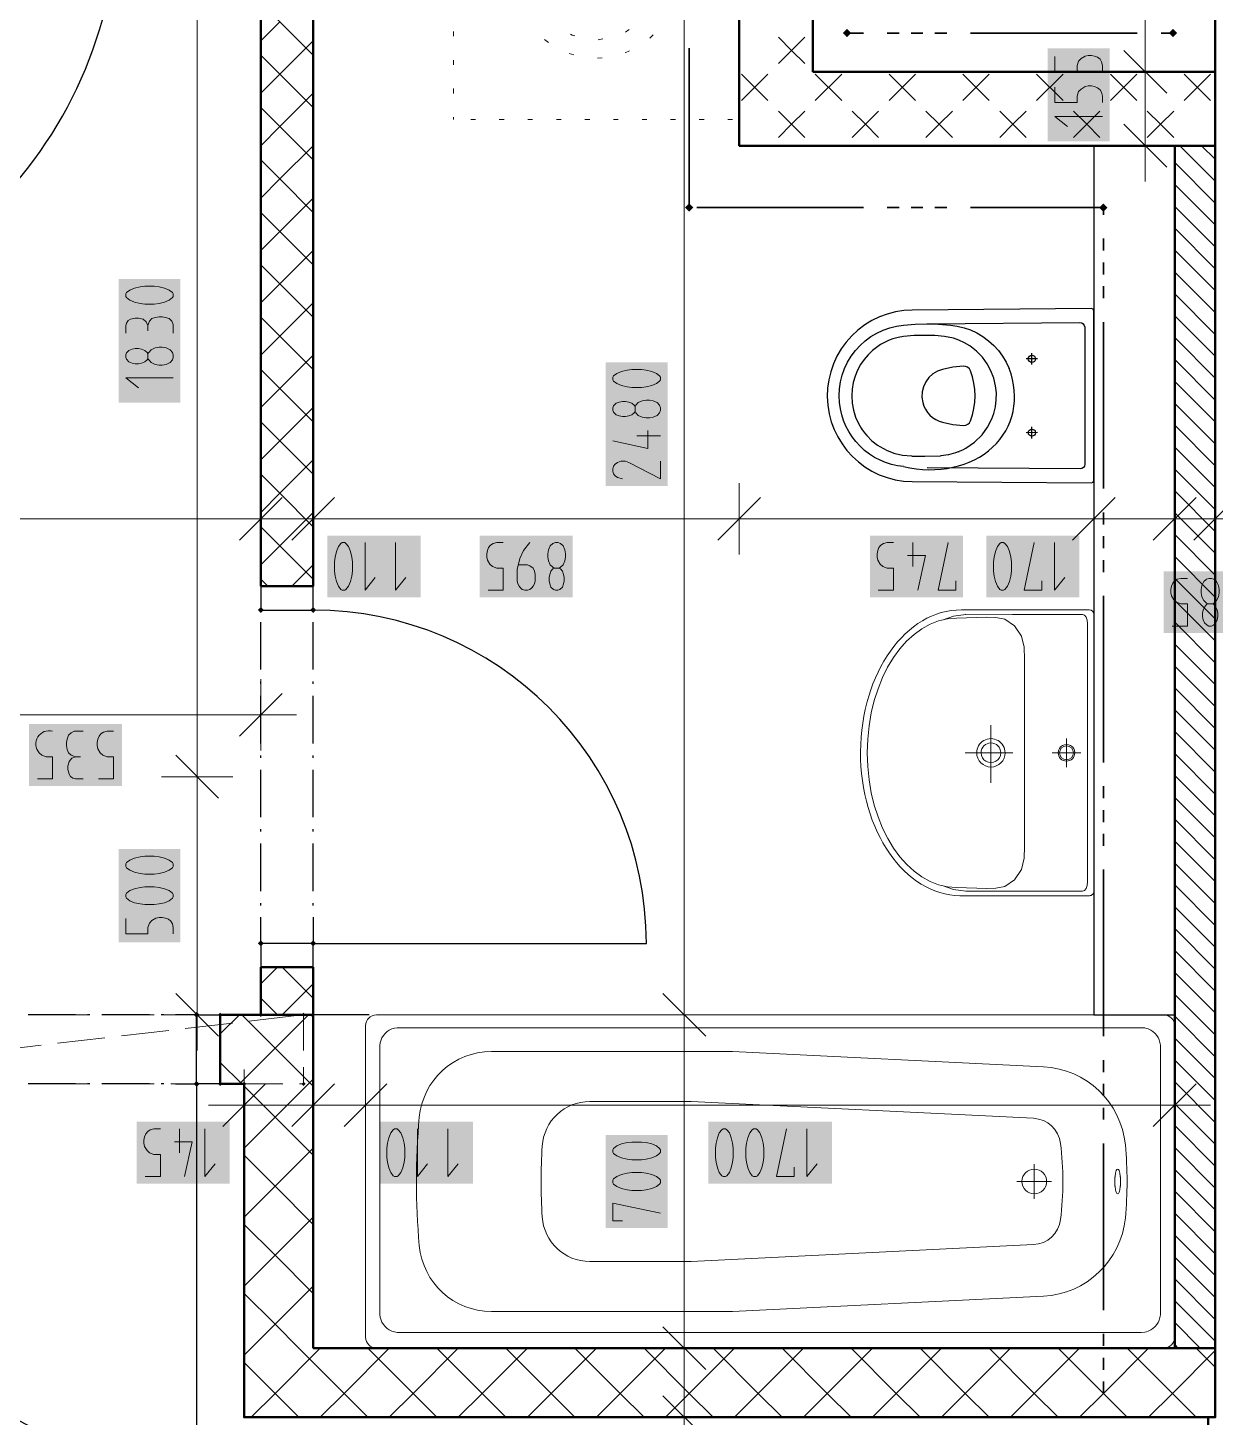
# Model space of a CAD drawing. Header units: millimetres. Extents: x 0 to 594, y 0 to 420.
# Drawn here: x 431.48 to 457.05, y 189.94 to 219.84 of the extents above; entities that cross this region are included whole.
import ezdxf

# ---------------------------------------------------------------- set-up
doc = ezdxf.new("R2010")
doc.units = ezdxf.units.MM
doc.header["$LTSCALE"] = 8
for name, color, linetype in [('PDF_Dvere', 7, 'Continuous'), ('PDF_Instalacni prizdivka do 1m', 7, 'Continuous'), ('PDF_Koty delkove', 7, 'Continuous'), ('PDF_Pozarni useky', 7, 'Continuous'), ('PDF_Preklady', 7, 'Continuous'), ('PDF_Pricky CP', 7, 'Continuous'), ('PDF_Pricky sadrokarton', 7, 'Continuous'), ('PDF_Pricky zdene', 7, 'Continuous'), ('PDF_Sanita', 7, 'Continuous'), ('PDF_Steny akusticke', 7, 'Continuous')]:
    doc.layers.add(name, color=color, linetype=linetype)

msp = doc.modelspace()

# ---------------------------------------------------------------- linework, layer by layer
at = {"layer": 'PDF_Dvere', "lineweight": 25}
for points in [[(424.571, 222.482), (424.2, 222.482), (424.2, 213.257, 0.414214), (433.425, 222.482), (433.078, 222.482)], [(437.628, 200.699), (437.628, 200.138), (444.803, 200.138, 0.414213), (437.628, 207.312), (437.628, 207.31)], [(434.666, 197.114), (435.117, 197.114), (435.117, 188.914, -0.414213), (426.917, 197.114), (427.748, 197.114)]]:
    msp.add_lwpolyline(points, format="xyb", dxfattribs=at)
for points in [[(436.5, 207.825), (436.5, 207.312), (437.628, 207.312), (437.628, 207.825)], [(436.5, 200.138), (436.5, 199.625), (437.628, 199.625), (437.628, 200.138)], [(435.117, 198.6), (435.629, 198.6), (435.629, 197.114), (435.117, 197.114)]]:
    msp.add_lwpolyline(points, close=True, dxfattribs=at)
for points in [[(436.5, 207.31), (436.5, 207.312)], [(436.5, 206.029), (436.5, 207.054)], [(437.628, 206.029), (437.628, 207.054)], [(436.5, 205.721), (436.5, 205.773)], [(437.628, 205.721), (437.628, 205.773)], [(436.5, 204.44), (436.5, 205.465)], [(437.628, 204.44), (437.628, 205.465)], [(436.5, 204.133), (436.5, 204.184)], [(437.628, 204.133), (437.628, 204.184)], [(436.5, 202.851), (436.5, 203.876)], [(437.628, 202.851), (437.628, 203.876)], [(436.5, 202.544), (436.5, 202.595)], [(437.628, 202.544), (437.628, 202.595)], [(436.5, 201.263), (436.5, 202.288)], [(437.628, 201.263), (437.628, 202.288)], [(436.5, 200.955), (436.5, 201.006)], [(437.628, 200.955), (437.628, 201.006)], [(436.5, 200.138), (436.5, 200.699)], [(432.514, 198.6), (431.489, 198.6)], [(432.821, 198.6), (432.77, 198.6)], [(434.103, 198.6), (433.078, 198.6)], [(434.41, 198.6), (434.359, 198.6)], [(435.117, 198.6), (434.666, 198.6)], [(432.514, 197.114), (431.489, 197.114)], [(432.821, 197.114), (432.77, 197.114)], [(434.103, 197.114), (433.078, 197.114)], [(434.41, 197.114), (434.359, 197.114)]]:
    msp.add_lwpolyline(points, dxfattribs=at)
at = {"layer": 'PDF_Dvere', "lineweight": 25, "transparency": 33554559}
for points in [[(436.5, 207.248), (436.436, 207.312), (436.564, 207.312), (436.5, 207.377)], [(437.628, 207.248), (437.564, 207.312), (437.692, 207.312), (437.628, 207.377)], [(436.5, 200.073), (436.436, 200.138), (436.564, 200.138), (436.5, 200.202)], [(437.628, 200.073), (437.564, 200.138), (437.692, 200.138), (437.628, 200.202)], [(435.181, 198.6), (435.117, 198.536), (435.117, 198.664), (435.053, 198.6)], [(435.181, 197.114), (435.117, 197.05), (435.117, 197.178), (435.053, 197.114)]]:
    msp.add_solid(points, dxfattribs=at)
at = {"layer": 'PDF_Instalacni prizdivka do 1m', "lineweight": 25}
msp.add_lwpolyline([(456.179, 198.6), (456.179, 217.306), (454.437, 217.306), (454.437, 198.6)], close=True, dxfattribs=at)
msp.add_lwpolyline([(438.837, 198.6), (437.628, 198.6)], dxfattribs=at)
at = {"layer": 'PDF_Koty delkove', "lineweight": 18}
for points in [[(445.619, 141.969), (445.619, 189.939), (445.619, 191.425), (445.619, 198.6), (445.619, 224.02), (445.619, 225.557), (445.619, 228.325)], [(455.544, 218.895), (455.544, 225.711)], [(435.13, 198.6), (435.13, 203.725), (435.13, 222.482)], [(453.599, 219.223), (453.599, 218.894), (454.077, 218.894), (454.077, 219.031), (454.111, 219.127), (454.163, 219.182), (454.248, 219.236), (454.315, 219.25), (454.384, 219.25), (454.453, 219.236), (454.52, 219.209), (454.572, 219.168), (454.606, 219.113), (454.624, 219.031), (454.624, 218.894)], [(456.006, 218.434), (455.083, 219.356)], [(456.313, 218.895), (455.544, 218.895), (454.776, 218.895)], [(455.544, 217.306), (455.544, 218.895)], [(453.599, 218.566), (453.599, 218.237), (454.077, 218.237), (454.077, 218.374), (454.111, 218.47), (454.163, 218.525), (454.248, 218.579), (454.315, 218.593), (454.384, 218.593), (454.453, 218.579), (454.52, 218.552), (454.572, 218.511), (454.606, 218.456), (454.624, 218.374), (454.624, 218.237)], [(454.624, 217.936), (453.599, 217.936), (453.872, 217.717)], [(456.006, 216.845), (455.083, 217.767)], [(456.313, 217.306), (455.544, 217.306), (454.776, 217.306)], [(455.544, 217.306), (455.544, 216.537)], [(434.206, 214.281), (434.001, 214.281), (433.9, 214.267), (433.78, 214.24), (433.678, 214.199), (433.609, 214.145), (433.592, 214.117), (433.592, 214.063), (433.609, 214.035), (433.678, 213.981), (433.78, 213.939), (433.9, 213.912), (434.001, 213.898), (434.206, 213.898), (434.309, 213.912), (434.429, 213.939), (434.531, 213.981)], [(434.531, 213.981), (434.6, 214.035), (434.617, 214.063), (434.617, 214.117), (434.6, 214.145), (434.531, 214.199), (434.429, 214.24), (434.309, 214.267), (434.206, 214.281)], [(433.592, 213.268), (433.592, 213.433), (433.609, 213.488), (433.644, 213.542), (433.695, 213.57), (433.796, 213.597), (433.865, 213.597), (433.968, 213.57), (434.036, 213.515), (434.07, 213.433), (434.07, 213.324)], [(434.617, 213.268), (434.617, 213.46), (434.583, 213.528), (434.531, 213.583), (434.446, 213.61), (434.378, 213.624), (434.309, 213.624), (434.224, 213.61), (434.156, 213.583), (434.105, 213.528), (434.07, 213.433)], [(434.07, 212.721), (434.053, 212.694), (434.001, 212.653), (433.934, 212.625), (433.865, 212.611), (433.796, 212.611), (433.729, 212.625), (433.66, 212.653), (433.609, 212.708), (433.592, 212.749), (433.592, 212.803), (433.609, 212.844), (433.66, 212.899), (433.729, 212.926), (433.796, 212.94), (433.865, 212.94), (433.934, 212.926), (434.001, 212.899), (434.053, 212.858), (434.07, 212.831)], [(444.696, 212.488), (444.491, 212.488), (444.389, 212.474), (444.269, 212.446), (444.167, 212.405), (444.098, 212.351), (444.082, 212.323), (444.082, 212.269), (444.098, 212.241), (444.167, 212.187), (444.269, 212.146), (444.389, 212.118), (444.491, 212.104), (444.696, 212.104), (444.798, 212.118)], [(444.798, 212.118), (444.918, 212.146), (445.021, 212.187), (445.089, 212.241), (445.107, 212.269), (445.107, 212.323), (445.089, 212.351), (445.021, 212.405), (444.918, 212.446), (444.798, 212.474), (444.696, 212.488)], [(434.617, 212.31), (433.592, 212.31), (433.865, 212.092)], [(444.56, 211.584), (444.542, 211.557), (444.491, 211.516), (444.423, 211.489), (444.355, 211.475), (444.286, 211.475), (444.218, 211.489), (444.15, 211.516), (444.098, 211.571), (444.082, 211.612), (444.082, 211.666), (444.098, 211.707), (444.15, 211.762), (444.218, 211.789), (444.286, 211.803), (444.355, 211.803), (444.423, 211.789), (444.491, 211.762), (444.542, 211.721), (444.56, 211.694)], [(444.628, 211.776), (444.577, 211.721), (444.56, 211.694), (444.56, 211.584), (444.577, 211.557), (444.628, 211.502), (444.713, 211.461), (444.798, 211.447), (444.867, 211.447), (444.952, 211.461), (445.038, 211.502), (445.089, 211.557), (445.107, 211.612), (445.107, 211.666), (445.089, 211.721), (445.038, 211.776), (444.952, 211.817), (444.867, 211.83)], [(444.867, 211.83), (444.798, 211.83), (444.713, 211.817), (444.628, 211.776)], [(444.833, 211.173), (444.833, 210.79), (444.082, 210.955)], [(445.107, 211.064), (444.594, 211.064)], [(445.107, 210.516), (445.107, 210.133), (444.423, 210.489), (444.355, 210.516), (444.252, 210.516), (444.184, 210.489), (444.133, 210.448), (444.098, 210.407), (444.082, 210.352), (444.082, 210.298), (444.098, 210.243), (444.133, 210.202), (444.184, 210.161), (444.286, 210.133)], [(436.5, 210.043), (436.5, 209.274), (436.5, 208.505)], [(437.628, 210.043), (437.628, 209.274), (437.628, 208.505)], [(446.801, 210.043), (446.801, 209.274), (446.801, 208.505)], [(454.437, 210.043), (454.437, 209.274), (454.437, 208.505)], [(456.179, 210.043), (456.179, 209.274), (456.179, 208.505)], [(436.962, 209.735), (436.039, 208.813)], [(438.089, 209.735), (437.167, 208.813)], [(447.263, 209.735), (446.34, 208.813)], [(454.898, 209.735), (453.976, 208.813)], [(456.641, 209.735), (455.718, 208.813)], [(457.513, 209.735), (456.59, 208.813)], [(414.361, 209.274), (416.513, 209.274), (436.5, 209.274), (437.628, 209.274), (446.801, 209.274), (454.437, 209.274), (456.179, 209.274), (457.051, 209.274), (459.511, 209.274), (460.383, 209.274), (462.125, 209.274), (478.935, 209.274), (481.087, 209.274), (493.387, 209.274), (496.155, 209.274), (515.066, 209.274), (516.193, 209.274), (522.307, 209.274), (528.074, 209.274), (544.227, 209.274), (545.764, 209.274), (549.377, 209.274), (549.557, 209.274), (550.326, 209.274)], [(438.089, 208.351), (438.089, 208.146), (438.103, 208.044), (438.13, 207.924), (438.171, 207.822), (438.225, 207.753), (438.253, 207.737), (438.307, 207.737), (438.335, 207.753), (438.389, 207.822), (438.43, 207.924), (438.458, 208.044), (438.472, 208.146), (438.472, 208.351), (438.458, 208.453), (438.43, 208.573), (438.389, 208.676), (438.335, 208.744), (438.307, 208.762), (438.253, 208.762), (438.225, 208.744)], [(438.225, 208.744), (438.171, 208.676), (438.13, 208.573), (438.103, 208.453), (438.089, 208.351)], [(438.746, 208.762), (438.746, 207.737), (438.964, 208.009)], [(439.403, 208.762), (439.403, 207.737), (439.621, 208.009)], [(441.393, 207.737), (441.721, 207.737), (441.721, 208.214), (441.584, 208.214), (441.489, 208.249), (441.434, 208.3), (441.38, 208.386), (441.366, 208.453), (441.366, 208.522), (441.38, 208.591), (441.407, 208.658), (441.448, 208.709), (441.502, 208.744), (441.584, 208.762), (441.721, 208.762)], [(442.296, 208.762), (442.159, 208.591), (442.077, 208.419), (442.023, 208.181), (442.023, 207.941), (442.037, 207.873), (442.064, 207.822), (442.091, 207.788), (442.132, 207.753), (442.187, 207.737)], [(449.797, 207.737), (450.126, 207.737), (450.126, 208.214), (449.989, 208.214), (449.893, 208.249), (449.838, 208.3), (449.784, 208.386), (449.77, 208.453), (449.77, 208.522), (449.784, 208.591), (449.811, 208.658), (449.852, 208.709), (449.907, 208.744)], [(449.907, 208.744), (449.989, 208.762), (450.126, 208.762)], [(450.537, 208.762), (450.537, 208.249)], [(451.468, 207.941), (451.468, 207.737), (451.084, 207.737), (451.303, 208.762)], [(453.319, 207.941), (453.319, 207.737), (452.935, 207.737), (453.154, 208.762)], [(453.592, 208.762), (453.592, 207.737), (453.811, 208.009)], [(450.427, 208.488), (450.811, 208.488), (450.646, 207.737)], [(442.187, 207.737), (442.241, 207.737), (442.296, 207.753), (442.337, 207.788), (442.364, 207.822), (442.392, 207.873), (442.406, 207.941), (442.406, 208.078), (442.392, 208.146), (442.364, 208.214), (442.296, 208.266), (442.241, 208.283), (442.05, 208.283)], [(442.926, 208.214), (442.953, 208.197), (442.994, 208.146), (443.021, 208.078), (443.035, 208.009), (443.035, 207.941), (443.021, 207.873), (442.994, 207.804), (442.939, 207.753), (442.898, 207.737), (442.844, 207.737), (442.803, 207.753), (442.748, 207.804), (442.721, 207.873), (442.707, 207.941), (442.707, 208.009), (442.721, 208.078), (442.748, 208.146), (442.789, 208.197), (442.816, 208.214)], [(456.122, 206.968), (456.451, 206.968), (456.451, 207.446), (456.313, 207.446), (456.218, 207.48), (456.163, 207.532), (456.109, 207.617), (456.095, 207.684), (456.095, 207.753), (456.109, 207.822), (456.136, 207.889), (456.177, 207.941)], [(456.177, 207.941), (456.231, 207.976), (456.313, 207.993), (456.451, 207.993)], [(456.998, 207.446), (457.025, 207.428), (457.067, 207.377), (457.094, 207.309), (457.108, 207.241), (457.108, 207.172), (457.094, 207.104), (457.067, 207.036), (457.012, 206.984), (456.97, 206.968), (456.916, 206.968), (456.875, 206.984), (456.82, 207.036), (456.793, 207.104), (456.779, 207.172), (456.779, 207.241), (456.793, 207.309), (456.82, 207.377), (456.861, 207.428), (456.888, 207.446)], [(436.5, 205.825), (436.5, 205.056), (436.5, 204.287)], [(436.962, 205.517), (436.039, 204.595)], [(416.513, 205.056), (431.017, 205.056), (433.108, 205.056), (436.5, 205.056), (437.269, 205.056)], [(432.675, 204.703), (432.484, 204.703), (432.416, 204.668), (432.361, 204.617), (432.334, 204.532), (432.32, 204.463), (432.32, 204.394), (432.334, 204.309), (432.361, 204.241), (432.416, 204.19), (432.511, 204.155)], [(433.004, 203.678), (433.332, 203.678), (433.332, 204.155), (433.195, 204.155), (433.1, 204.19), (433.045, 204.241), (432.991, 204.327), (432.977, 204.394), (432.977, 204.463), (432.991, 204.532), (433.018, 204.599), (433.059, 204.65), (433.113, 204.685), (433.195, 204.703), (433.332, 204.703)], [(432.675, 203.678), (432.511, 203.678), (432.456, 203.694), (432.402, 203.729), (432.374, 203.78), (432.347, 203.882), (432.347, 203.95), (432.374, 204.053), (432.429, 204.122), (432.511, 204.155), (432.62, 204.155)], [(435.591, 203.264), (434.669, 204.186)], [(435.899, 203.725), (435.13, 203.725), (434.361, 203.725)], [(434.001, 202.011), (433.9, 201.998), (433.78, 201.97), (433.678, 201.929), (433.609, 201.875), (433.592, 201.847), (433.592, 201.793), (433.609, 201.765), (433.678, 201.711), (433.78, 201.67), (433.9, 201.642), (434.001, 201.628), (434.206, 201.628), (434.309, 201.642), (434.429, 201.67), (434.531, 201.711), (434.6, 201.765), (434.617, 201.793), (434.617, 201.847), (434.6, 201.875), (434.531, 201.929), (434.429, 201.97), (434.309, 201.998), (434.206, 202.011)], [(434.206, 202.011), (434.001, 202.011)], [(433.592, 200.67), (433.592, 200.342), (434.07, 200.342), (434.07, 200.479), (434.105, 200.574), (434.156, 200.629), (434.241, 200.683), (434.309, 200.697), (434.378, 200.697), (434.446, 200.683), (434.514, 200.656), (434.565, 200.615), (434.6, 200.561), (434.617, 200.479), (434.617, 200.342)], [(435.591, 198.139), (434.669, 199.061)], [(446.081, 198.139), (445.158, 199.061)], [(435.899, 198.6), (435.13, 198.6), (434.361, 198.6)], [(435.13, 198.6), (435.13, 197.831)], [(446.388, 198.6), (445.619, 198.6), (444.851, 198.6)], [(436.142, 197.424), (436.142, 196.656), (436.142, 195.887)], [(437.628, 197.424), (437.628, 196.656), (437.628, 195.887)], [(438.755, 197.424), (438.755, 196.656), (438.755, 195.887)], [(456.179, 197.424), (456.179, 196.656), (456.179, 195.887)], [(436.603, 197.117), (435.68, 196.194)], [(438.089, 197.117), (437.167, 196.194)], [(439.216, 197.117), (438.293, 196.194)], [(456.641, 197.117), (455.718, 196.194)], [(436.142, 196.656), (435.373, 196.656)], [(456.179, 196.656), (448.005, 196.656), (438.755, 196.656), (437.628, 196.656), (436.142, 196.656)], [(456.179, 196.656), (456.948, 196.656)], [(434.01, 195.118), (434.338, 195.118), (434.338, 195.596), (434.201, 195.596), (434.106, 195.631), (434.051, 195.682), (433.997, 195.767), (433.983, 195.835), (433.983, 195.903), (433.997, 195.972), (434.024, 196.04), (434.065, 196.091), (434.119, 196.126), (434.201, 196.143), (434.338, 196.143)], [(434.749, 196.143), (434.749, 195.631)], [(435.297, 196.143), (435.297, 195.118), (435.515, 195.391)], [(439.873, 196.143), (439.873, 195.118), (440.091, 195.391)], [(440.53, 196.143), (440.53, 195.118), (440.748, 195.391)], [(446.508, 195.118), (446.536, 195.134), (446.59, 195.203), (446.631, 195.306), (446.659, 195.426), (446.673, 195.527), (446.673, 195.732), (446.659, 195.835), (446.631, 195.954), (446.59, 196.057), (446.536, 196.126), (446.508, 196.143), (446.454, 196.143), (446.426, 196.126), (446.372, 196.057), (446.331, 195.954), (446.303, 195.835), (446.289, 195.732)], [(447.987, 195.322), (447.987, 195.118), (447.604, 195.118), (447.822, 196.143)], [(448.261, 196.143), (448.261, 195.118), (448.479, 195.391)], [(434.64, 195.869), (435.023, 195.869), (434.858, 195.118)], [(446.289, 195.732), (446.289, 195.527), (446.303, 195.426), (446.331, 195.306), (446.372, 195.203), (446.426, 195.134), (446.454, 195.118), (446.508, 195.118)], [(444.696, 195.205), (444.491, 195.205), (444.389, 195.191), (444.269, 195.164), (444.167, 195.122), (444.098, 195.068), (444.082, 195.04), (444.082, 194.986), (444.098, 194.958), (444.167, 194.904), (444.269, 194.863), (444.389, 194.835), (444.491, 194.821), (444.696, 194.821), (444.798, 194.835), (444.918, 194.863), (445.021, 194.904), (445.089, 194.958)], [(445.089, 194.958), (445.107, 194.986), (445.107, 195.04), (445.089, 195.068), (445.021, 195.122), (444.918, 195.164), (444.798, 195.191), (444.696, 195.205)], [(444.286, 194.164), (444.082, 194.164), (444.082, 194.548), (445.107, 194.329)], [(446.081, 190.964), (445.158, 191.886)], [(446.388, 191.425), (445.619, 191.425), (444.851, 191.425)], [(446.081, 189.478), (445.158, 190.4)], [(446.388, 189.939), (445.619, 189.939), (444.851, 189.939)]]:
    msp.add_lwpolyline(points, dxfattribs=at)
for points in [[(434.378, 212.967), (434.309, 212.967), (434.224, 212.953), (434.139, 212.913), (434.088, 212.858), (434.07, 212.831), (434.07, 212.721), (434.088, 212.694), (434.139, 212.639), (434.224, 212.597), (434.309, 212.584), (434.378, 212.584), (434.463, 212.597), (434.549, 212.639), (434.6, 212.694), (434.617, 212.749), (434.617, 212.803), (434.6, 212.858), (434.549, 212.913), (434.463, 212.953)], [(442.68, 208.522), (442.68, 208.453), (442.694, 208.368), (442.734, 208.283), (442.789, 208.232), (442.816, 208.214), (442.926, 208.214), (442.953, 208.232), (443.008, 208.283), (443.049, 208.368), (443.063, 208.453), (443.063, 208.522), (443.049, 208.607), (443.008, 208.693), (442.953, 208.744), (442.898, 208.762), (442.844, 208.762), (442.789, 208.744), (442.734, 208.693), (442.694, 208.607)], [(452.278, 208.351), (452.278, 208.146), (452.292, 208.044), (452.319, 207.924), (452.36, 207.822), (452.414, 207.753), (452.442, 207.737), (452.496, 207.737), (452.524, 207.753), (452.579, 207.822), (452.62, 207.924), (452.648, 208.044), (452.662, 208.146), (452.662, 208.351), (452.648, 208.453), (452.62, 208.573), (452.579, 208.676), (452.524, 208.744), (452.496, 208.762), (452.442, 208.762), (452.414, 208.744), (452.36, 208.676), (452.319, 208.573), (452.292, 208.453)], [(456.752, 207.753), (456.752, 207.684), (456.766, 207.599), (456.806, 207.514), (456.861, 207.463), (456.888, 207.446), (456.998, 207.446), (457.025, 207.463), (457.081, 207.514), (457.122, 207.599), (457.136, 207.684), (457.136, 207.753), (457.122, 207.838), (457.081, 207.924), (457.025, 207.976), (456.97, 207.993), (456.916, 207.993), (456.861, 207.976), (456.806, 207.924), (456.766, 207.838)], [(434.206, 201.354), (434.001, 201.354), (433.9, 201.34), (433.78, 201.313), (433.678, 201.272), (433.609, 201.218), (433.592, 201.19), (433.592, 201.136), (433.609, 201.108), (433.678, 201.054), (433.78, 201.013), (433.9, 200.985), (434.001, 200.971), (434.206, 200.971), (434.309, 200.985), (434.429, 201.013), (434.531, 201.054), (434.6, 201.108), (434.617, 201.136), (434.617, 201.19), (434.6, 201.218), (434.531, 201.272), (434.429, 201.313), (434.309, 201.34)], [(439.216, 195.732), (439.216, 195.527), (439.229, 195.426), (439.257, 195.306), (439.298, 195.203), (439.352, 195.134), (439.38, 195.118), (439.434, 195.118), (439.462, 195.134), (439.516, 195.203), (439.557, 195.306), (439.585, 195.426), (439.599, 195.527), (439.599, 195.732), (439.585, 195.835), (439.557, 195.954), (439.516, 196.057), (439.462, 196.126), (439.434, 196.143), (439.38, 196.143), (439.352, 196.126), (439.298, 196.057), (439.257, 195.954), (439.229, 195.835)], [(446.947, 195.732), (446.947, 195.527), (446.96, 195.426), (446.988, 195.306), (447.029, 195.203), (447.083, 195.134), (447.111, 195.118), (447.165, 195.118), (447.193, 195.134), (447.247, 195.203), (447.288, 195.306), (447.316, 195.426), (447.33, 195.527), (447.33, 195.732), (447.316, 195.835), (447.288, 195.954), (447.247, 196.057), (447.193, 196.126), (447.165, 196.143), (447.111, 196.143), (447.083, 196.126), (447.029, 196.057), (446.988, 195.954), (446.96, 195.835)], [(444.696, 195.862), (444.491, 195.862), (444.389, 195.848), (444.269, 195.821), (444.167, 195.78), (444.098, 195.725), (444.082, 195.697), (444.082, 195.643), (444.098, 195.615), (444.167, 195.561), (444.269, 195.52), (444.389, 195.492), (444.491, 195.478), (444.696, 195.478), (444.798, 195.492), (444.918, 195.52), (445.021, 195.561), (445.089, 195.615), (445.107, 195.643), (445.107, 195.697), (445.089, 195.725), (445.021, 195.78), (444.918, 195.821), (444.798, 195.848)]]:
    msp.add_lwpolyline(points, close=True, dxfattribs=at)
msp.add_lwpolyline([(431.69, 203.678), (432.018, 203.678), (432.018, 204.155), (431.881, 204.155), (431.786, 204.19), (431.731, 204.241, -0.753191), (432.018, 204.703)], format="xyb", dxfattribs=at)
at = {"layer": 'PDF_Koty delkove', "color": 7, "lineweight": 18, "true_color": 0xffffff, "transparency": 33554559}
for points in [[(454.778, 217.398), (454.778, 219.403), (453.445, 217.398), (453.445, 219.403)], [(434.771, 211.773), (434.771, 214.435), (433.439, 211.773), (433.439, 214.435)], [(445.261, 209.979), (445.261, 212.641), (443.928, 209.979), (443.928, 212.641)], [(439.94, 208.915), (437.935, 208.915), (439.94, 207.583), (437.935, 207.583)], [(443.217, 208.915), (441.212, 208.915), (443.217, 207.583), (441.212, 207.583)], [(451.622, 208.915), (449.617, 208.915), (451.622, 207.583), (449.617, 207.583)], [(454.129, 208.915), (452.125, 208.915), (454.129, 207.583), (452.125, 207.583)], [(457.289, 208.147), (455.941, 208.147), (457.289, 206.814), (455.941, 206.814)], [(433.514, 204.856), (431.509, 204.856), (433.514, 203.524), (431.509, 203.524)], [(434.771, 200.16), (434.771, 202.165), (433.439, 200.16), (433.439, 202.165)], [(435.834, 196.297), (433.829, 196.297), (435.834, 194.964), (433.829, 194.964)], [(441.067, 196.297), (439.062, 196.297), (441.067, 194.964), (439.062, 194.964)], [(448.798, 196.297), (446.136, 196.297), (448.798, 194.964), (446.136, 194.964)], [(445.261, 194.01), (445.261, 196.015), (443.928, 194.01), (443.928, 196.015)]]:
    msp.add_solid(points, dxfattribs=at)
at = {"layer": 'PDF_Pozarni useky', "lineweight": 35}
for points in [[(449.477, 219.731), (449.123, 219.731)], [(450.246, 219.731), (449.99, 219.731)], [(450.759, 219.731), (450.502, 219.731)], [(451.271, 219.731), (451.015, 219.731)], [(455.371, 219.731), (451.784, 219.731)], [(456.14, 219.731), (455.884, 219.731)], [(445.725, 215.974), (445.725, 219.405)], [(449.477, 215.974), (445.89, 215.974)], [(450.246, 215.974), (449.99, 215.974)], [(450.759, 215.974), (450.502, 215.974)], [(451.271, 215.974), (451.015, 215.974)], [(454.643, 215.818), (454.643, 215.974), (451.784, 215.974)], [(454.643, 215.049), (454.643, 215.305)], [(454.643, 214.536), (454.643, 214.793)], [(454.643, 214.024), (454.643, 214.28)], [(454.643, 209.924), (454.643, 213.511)], [(454.643, 209.155), (454.643, 209.411)], [(454.643, 208.643), (454.643, 208.899)], [(454.643, 208.13), (454.643, 208.386)], [(454.643, 204.03), (454.643, 207.618)], [(454.643, 203.261), (454.643, 203.518)], [(454.643, 202.749), (454.643, 203.005)], [(454.643, 202.236), (454.643, 202.493)], [(454.643, 198.137), (454.643, 201.724)], [(454.643, 197.368), (454.643, 197.624)], [(454.643, 196.855), (454.643, 197.112)], [(454.643, 196.343), (454.643, 196.599)], [(454.643, 192.243), (454.643, 195.83)], [(454.643, 191.474), (454.643, 191.73)], [(454.643, 190.962), (454.643, 191.218)], [(454.643, 190.449), (454.643, 190.705)]]:
    msp.add_lwpolyline(points, dxfattribs=at)
at = {"layer": 'PDF_Pozarni useky', "lineweight": 35, "transparency": 33554559}
for points in [[(449.123, 219.641), (449.033, 219.731), (449.213, 219.731), (449.123, 219.821)], [(449.213, 219.731), (449.123, 219.641), (449.123, 219.821), (449.033, 219.731)], [(456.231, 219.731), (456.141, 219.641), (456.141, 219.821), (456.052, 219.731)], [(456.141, 219.641), (456.052, 219.731), (456.231, 219.731), (456.141, 219.821)], [(445.815, 215.974), (445.725, 215.884), (445.725, 216.063), (445.636, 215.974)], [(445.725, 215.884), (445.636, 215.974), (445.815, 215.974), (445.725, 216.063)], [(454.643, 215.884), (454.553, 215.974), (454.732, 215.974), (454.643, 216.063)], [(454.732, 215.974), (454.643, 215.884), (454.643, 216.063), (454.553, 215.974)]]:
    msp.add_solid(points, dxfattribs=at)
at = {"layer": 'PDF_Preklady', "lineweight": 18}
for points in [[(432.821, 198.6), (431.796, 198.6)], [(434.205, 198.6), (433.18, 198.6)], [(435.589, 198.6), (434.564, 198.6)], [(436.972, 198.6), (436.5, 198.6), (435.948, 198.6)], [(436.25, 198.464), (437.268, 198.582)], [(437.423, 198.6), (437.331, 198.6)], [(437.423, 197.829), (437.423, 198.6)], [(434.875, 198.305), (435.893, 198.423)], [(432.126, 197.986), (433.144, 198.104)], [(433.501, 198.145), (434.519, 198.263)], [(430.752, 197.826), (431.77, 197.944)], [(437.423, 197.47), (437.423, 197.114), (437.331, 197.114)], [(432.821, 197.114), (431.796, 197.114)], [(434.205, 197.114), (433.18, 197.114)], [(435.589, 197.114), (434.564, 197.114)], [(436.142, 197.114), (435.948, 197.114)], [(436.972, 197.114), (436.142, 197.114)]]:
    msp.add_lwpolyline(points, dxfattribs=at)
at = {"layer": 'PDF_Preklady', "lineweight": 18, "transparency": 33554559}
for points in [[(435.675, 198.6), (435.629, 198.554), (435.629, 198.646), (435.583, 198.6)], [(435.675, 198.6), (435.629, 198.554), (435.629, 198.646), (435.583, 198.6)], [(436.546, 198.6), (436.5, 198.554), (436.5, 198.646), (436.454, 198.6)], [(436.546, 198.6), (436.5, 198.554), (436.5, 198.646), (436.454, 198.6)], [(437.377, 198.595), (437.418, 198.646), (437.428, 198.554), (437.469, 198.605)], [(437.423, 198.554), (437.377, 198.6), (437.469, 198.6), (437.423, 198.646)], [(437.469, 198.6), (437.423, 198.554), (437.423, 198.646), (437.377, 198.6)], [(435.675, 197.114), (435.629, 197.068), (435.629, 197.16), (435.583, 197.114)], [(435.675, 197.114), (435.629, 197.068), (435.629, 197.16), (435.583, 197.114)], [(436.188, 197.114), (436.142, 197.068), (436.142, 197.16), (436.095, 197.114)], [(436.188, 197.114), (436.142, 197.068), (436.142, 197.16), (436.095, 197.114)], [(437.469, 197.114), (437.423, 197.068), (437.423, 197.16), (437.377, 197.114)], [(437.423, 197.068), (437.377, 197.114), (437.469, 197.114), (437.423, 197.16)]]:
    msp.add_solid(points, dxfattribs=at)
at = {"layer": 'PDF_Pricky CP', "lineweight": 50}
for points in [[(448.39, 218.895), (448.39, 225.711), (446.801, 225.711), (446.801, 225.557), (446.801, 217.306), (448.39, 217.306)], [(448.39, 217.306), (457.051, 217.306), (457.051, 218.895), (448.39, 218.895)]]:
    msp.add_lwpolyline(points, dxfattribs=at)
at = {"layer": 'PDF_Pricky CP', "lineweight": 9}
for points in [[(448.213, 219.072), (447.929, 219.356), (447.645, 219.641)], [(447.645, 219.072), (447.929, 219.356), (448.213, 219.641)], [(447.419, 218.277), (446.85, 218.846)], [(447.419, 218.846), (446.85, 218.277)], [(449.008, 218.277), (448.439, 218.846)], [(449.008, 218.846), (448.439, 218.277)], [(450.596, 218.277), (450.028, 218.846)], [(450.596, 218.846), (450.028, 218.277)], [(452.185, 218.277), (451.616, 218.846)], [(452.185, 218.846), (451.616, 218.277)], [(453.774, 218.277), (453.205, 218.846)], [(453.774, 218.846), (453.205, 218.277)], [(455.363, 218.277), (454.794, 218.846)], [(455.363, 218.846), (454.794, 218.277)], [(456.951, 218.277), (456.383, 218.846)], [(456.951, 218.846), (456.383, 218.277)], [(448.213, 217.483), (447.929, 217.767), (447.645, 218.052)], [(447.645, 217.483), (447.929, 217.767), (448.213, 218.052)], [(449.802, 217.483), (449.518, 217.767), (449.233, 218.052)], [(449.233, 217.483), (449.518, 217.767), (449.802, 218.052)], [(451.391, 217.483), (451.106, 217.767), (450.822, 218.052)], [(450.822, 217.483), (451.106, 217.767), (451.391, 218.052)], [(452.98, 217.483), (452.695, 217.767), (452.411, 218.052)], [(452.411, 217.483), (452.695, 217.767), (452.98, 218.052)], [(454.568, 217.483), (454.284, 217.767), (454, 218.052)], [(454, 217.483), (454.284, 217.767), (454.568, 218.052)], [(456.157, 217.483), (455.873, 217.767), (455.588, 218.052)], [(455.588, 217.483), (455.873, 217.767), (456.157, 218.052)]]:
    msp.add_lwpolyline(points, dxfattribs=at)
at = {"layer": 'PDF_Pricky sadrokarton', "lineweight": 50}
msp.add_lwpolyline([(457.051, 191.425), (457.051, 217.306), (456.179, 217.306), (456.179, 198.6), (456.179, 191.425)], close=True, dxfattribs=at)
at = {"layer": 'PDF_Pricky sadrokarton', "lineweight": 9}
for points in [[(457.051, 216.542), (456.287, 217.306)], [(457.051, 217.013), (456.758, 217.306)], [(457.051, 216.071), (456.179, 216.942)], [(457.051, 215.6), (456.179, 216.471)], [(457.051, 215.129), (456.179, 216)], [(457.051, 214.658), (456.179, 215.529)], [(457.051, 214.187), (456.179, 215.058)], [(457.051, 213.716), (456.179, 214.587)], [(457.051, 213.245), (456.179, 214.116)], [(457.051, 212.774), (456.179, 213.645)], [(457.051, 212.302), (456.179, 213.174)], [(457.051, 211.831), (456.179, 212.703)], [(457.051, 211.36), (456.179, 212.231)], [(457.051, 210.889), (456.179, 211.76)], [(457.051, 210.418), (456.179, 211.289)], [(457.051, 209.947), (456.179, 210.818)], [(457.051, 209.476), (456.179, 210.347)], [(457.051, 209.005), (456.179, 209.876)], [(457.051, 208.534), (456.179, 209.405)], [(457.051, 208.062), (456.179, 208.934)], [(457.051, 207.591), (456.179, 208.463)], [(457.051, 207.12), (456.179, 207.991)], [(457.051, 206.649), (456.179, 207.52)], [(457.051, 206.178), (456.179, 207.049)], [(457.051, 205.707), (456.179, 206.578)], [(457.051, 205.236), (456.179, 206.107)], [(457.051, 204.765), (456.179, 205.636)], [(457.051, 204.294), (456.179, 205.165)], [(457.051, 203.823), (456.179, 204.694)], [(457.051, 203.351), (456.179, 204.223)], [(457.051, 202.88), (456.179, 203.752)], [(457.051, 202.409), (456.179, 203.28)], [(457.051, 201.938), (456.179, 202.809)], [(457.051, 201.467), (456.179, 202.338)], [(457.051, 200.996), (456.179, 201.867)], [(457.051, 200.525), (456.179, 201.396)], [(457.051, 200.054), (456.179, 200.925)], [(457.051, 199.583), (456.179, 200.454)], [(457.051, 199.111), (456.179, 199.983)], [(457.051, 198.64), (456.179, 199.512)], [(457.051, 198.169), (456.179, 199.04)], [(457.051, 197.698), (456.179, 198.569)], [(457.051, 197.227), (456.179, 198.098)], [(457.051, 196.756), (456.179, 197.627)], [(457.051, 196.285), (456.179, 197.156)], [(457.051, 195.814), (456.179, 196.685)], [(457.051, 195.343), (456.179, 196.214)], [(457.051, 194.872), (456.179, 195.743)], [(457.051, 194.4), (456.179, 195.272)], [(457.051, 193.929), (456.179, 194.801)], [(457.051, 193.458), (456.179, 194.329)], [(457.051, 192.987), (456.179, 193.858)], [(457.051, 192.516), (456.179, 193.387)], [(457.051, 192.045), (456.179, 192.916)], [(457.051, 191.574), (456.179, 192.445)], [(456.728, 191.425), (456.179, 191.974)], [(456.257, 191.425), (456.179, 191.503)]]:
    msp.add_lwpolyline(points, dxfattribs=at)
at = {"layer": 'PDF_Pricky zdene', "lineweight": 50}
for points in [[(436.5, 207.825), (436.5, 222.482), (437.628, 222.482), (437.628, 207.825), (436.5, 207.825)], [(436.5, 199.625), (437.628, 199.625), (437.628, 198.6), (437.423, 198.6), (436.5, 198.6), (436.5, 199.625)], [(435.629, 197.114), (435.629, 198.6)], [(437.628, 197.114), (437.628, 198.6), (437.423, 198.6), (436.5, 198.6), (435.629, 198.6)], [(435.629, 197.114), (436.142, 197.114)], [(436.142, 197.114), (436.142, 191.425)], [(437.628, 191.425), (437.628, 197.114)], [(436.142, 191.425), (436.142, 189.939), (456.898, 189.939), (457.051, 189.939), (457.051, 191.425), (437.628, 191.425)]]:
    msp.add_lwpolyline(points, dxfattribs=at)
at = {"layer": 'PDF_Pricky zdene', "lineweight": 9}
for points in [[(437.628, 219.254), (436.91, 219.971), (436.5, 220.381)], [(436.91, 219.971), (436.5, 219.561)], [(437.628, 219.561), (436.91, 218.844)], [(437.628, 218.126), (436.91, 218.844), (436.5, 219.254)], [(436.91, 218.844), (436.5, 218.434)], [(437.628, 218.434), (436.91, 217.716), (436.5, 217.306)], [(437.628, 216.999), (436.91, 217.716), (436.5, 218.126)], [(437.628, 217.306), (436.91, 216.589)], [(437.628, 215.871), (436.91, 216.589), (436.5, 216.999)], [(436.91, 216.589), (436.5, 216.179)], [(437.628, 216.179), (436.91, 215.461)], [(437.628, 214.744), (436.91, 215.461), (436.5, 215.871)], [(436.91, 215.461), (436.5, 215.051)], [(437.628, 215.051), (436.91, 214.334), (436.5, 213.924)], [(437.628, 213.616), (436.91, 214.334), (436.5, 214.744)], [(437.628, 213.924), (436.91, 213.206)], [(437.628, 212.489), (436.91, 213.206), (436.5, 213.616)], [(436.91, 213.206), (436.5, 212.796)], [(437.628, 212.796), (436.91, 212.079)], [(437.628, 211.361), (436.91, 212.079), (436.5, 212.489)], [(436.91, 212.079), (436.5, 211.669)], [(437.628, 211.669), (436.91, 210.951), (436.5, 210.541)], [(437.628, 210.234), (436.91, 210.951), (436.5, 211.361)], [(437.628, 210.541), (436.91, 209.824), (436.5, 209.414)], [(437.628, 209.106), (436.91, 209.824), (436.5, 210.234)], [(437.628, 209.414), (436.91, 208.696), (436.5, 208.286)], [(437.628, 207.979), (436.91, 208.696), (436.5, 209.106)], [(437.628, 208.286), (437.166, 207.825)], [(436.654, 207.825), (436.5, 207.979)], [(436.859, 199.625), (436.5, 199.266)], [(437.628, 198.959), (436.962, 199.625)], [(437.628, 199.266), (436.961, 198.6)], [(436.859, 198.6), (436.5, 198.959)], [(436.039, 198.6), (435.629, 198.19)], [(437.525, 198.6), (436.808, 197.883), (436.039, 197.114)], [(437.628, 197.063), (437.577, 197.114), (436.808, 197.883), (436.09, 198.6)], [(437.628, 198.549), (437.577, 198.6)], [(436.09, 197.114), (435.629, 197.575)], [(437.525, 197.114), (436.808, 196.396), (436.142, 195.73)], [(437.628, 197.216), (437.525, 197.114)], [(437.628, 195.576), (436.808, 196.396), (436.142, 197.063)], [(437.628, 195.73), (436.808, 194.91), (436.142, 194.244)], [(437.628, 194.09), (436.808, 194.91), (436.142, 195.576)], [(437.628, 194.244), (436.808, 193.424), (436.142, 192.758)], [(437.628, 192.604), (436.808, 193.424), (436.142, 194.09)], [(438.807, 189.939), (438.294, 190.451), (437.32, 191.425), (436.808, 191.938), (436.142, 192.604)], [(437.628, 192.758), (436.808, 191.938), (436.295, 191.425)], [(436.295, 191.425), (436.142, 191.271)], [(437.782, 191.425), (436.808, 190.451), (436.295, 189.939)], [(439.268, 191.425), (438.294, 190.451), (437.782, 189.939)], [(440.293, 189.939), (439.78, 190.451), (438.807, 191.425)], [(440.754, 191.425), (439.78, 190.451), (439.268, 189.939)], [(441.779, 189.939), (441.267, 190.451), (440.293, 191.425)], [(442.24, 191.425), (441.267, 190.451)], [(443.265, 189.939), (442.753, 190.451), (441.779, 191.425)], [(443.727, 191.425), (442.753, 190.451), (442.24, 189.939)], [(444.752, 189.939), (444.239, 190.451), (443.265, 191.425)], [(445.213, 191.425), (444.239, 190.451), (443.727, 189.939)], [(446.238, 189.939), (445.725, 190.451), (444.752, 191.425)], [(446.699, 191.425), (445.725, 190.451), (445.213, 189.939)], [(447.724, 189.939), (447.211, 190.451), (446.238, 191.425)], [(448.185, 191.425), (447.211, 190.451), (446.699, 189.939)], [(449.21, 189.939), (448.698, 190.451), (447.724, 191.425)], [(449.671, 191.425), (448.698, 190.451), (448.185, 189.939)], [(450.696, 189.939), (450.184, 190.451), (449.21, 191.425)], [(451.158, 191.425), (450.184, 190.451), (449.671, 189.939)], [(452.183, 189.939), (451.67, 190.451), (450.696, 191.425)], [(452.644, 191.425), (451.67, 190.451), (451.158, 189.939)], [(453.669, 189.939), (453.156, 190.451), (452.183, 191.425)], [(454.13, 191.425), (453.156, 190.451), (452.644, 189.939)], [(455.155, 189.939), (454.643, 190.451), (453.669, 191.425)], [(455.616, 191.425), (454.643, 190.451), (454.13, 189.939)], [(456.641, 189.939), (456.129, 190.451), (455.155, 191.425)], [(457.051, 191.015), (456.641, 191.425)], [(437.32, 189.939), (436.808, 190.451), (436.142, 191.118)], [(457.051, 191.374), (456.129, 190.451), (455.616, 189.939)], [(441.267, 190.451), (440.754, 189.939)]]:
    msp.add_lwpolyline(points, dxfattribs=at)
at = {"layer": 'PDF_Sanita', "lineweight": 13}
for points in [[(444.35, 219.749), (444.435, 219.806)], [(440.652, 219.661), (440.652, 219.764)], [(442.611, 219.589), (442.695, 219.53)], [(443.168, 219.706), (443.204, 219.682), (443.262, 219.671)], [(443.765, 219.586), (443.865, 219.606)], [(444.875, 219.618), (444.947, 219.69)], [(446.801, 219.661), (446.801, 219.764)], [(443.144, 219.289), (443.243, 219.262)], [(444.349, 219.304), (444.442, 219.347)], [(440.652, 219.046), (440.652, 219.149)], [(443.748, 219.19), (443.85, 219.199)], [(446.801, 219.046), (446.801, 219.149)], [(440.652, 218.431), (440.652, 218.534)], [(446.801, 218.431), (446.801, 218.534)], [(440.652, 217.87), (440.652, 217.919)], [(440.652, 217.87), (440.652, 217.87)], [(440.652, 217.87), (440.652, 217.87)], [(441.124, 217.87), (441.021, 217.87)], [(441.739, 217.87), (441.636, 217.87)], [(442.354, 217.87), (442.251, 217.87)], [(442.969, 217.87), (442.866, 217.87)], [(443.584, 217.87), (443.481, 217.87)], [(444.199, 217.87), (444.096, 217.87)], [(444.814, 217.87), (444.711, 217.87)], [(445.429, 217.87), (445.326, 217.87)], [(446.044, 217.87), (445.941, 217.87)], [(446.659, 217.87), (446.556, 217.87)], [(446.801, 217.87), (446.801, 217.919)], [(446.801, 217.87), (446.801, 217.87)], [(446.801, 217.87), (446.801, 217.87)], [(451.683, 207.219), (451.414, 207.178), (451.194, 207.098)], [(451.484, 201.342), (452.131, 201.321), (452.329, 201.324), (452.518, 201.363), (452.733, 201.508), (452.88, 201.726), (452.937, 201.969), (452.944, 202.223), (452.944, 206.255), (452.937, 206.509), (452.88, 206.752), (452.733, 206.97), (452.518, 207.114), (452.329, 207.154), (452.131, 207.158), (451.483, 207.136)], [(451.676, 207.221), (452.687, 207.219)], [(454.194, 207.219), (452.687, 207.219)], [(454.302, 201.464), (454.302, 207.014)], [(452.221, 204.831), (452.221, 203.596)], [(453.849, 204.544), (453.849, 203.933)], [(452.697, 204.239), (451.668, 204.239)], [(454.155, 204.239), (453.544, 204.239)], [(454.194, 201.259), (451.683, 201.259), (451.414, 201.3), (451.194, 201.379)], [(447.467, 191.763), (439.435, 191.765), (439.377, 191.775), (439.325, 191.791), (439.267, 191.818), (439.222, 191.848), (439.176, 191.889), (439.141, 191.931), (439.107, 191.986), (439.082, 192.046), (439.07, 192.092), (439.064, 192.139), (439.062, 195.043), (439.064, 197.948), (439.07, 197.995), (439.082, 198.041), (439.107, 198.101), (439.141, 198.156), (439.176, 198.197), (439.222, 198.239), (439.267, 198.269), (439.325, 198.296), (439.377, 198.312), (439.435, 198.322), (447.467, 198.323), (455.456, 198.323), (455.533, 198.317), (455.572, 198.308), (455.61, 198.296), (455.662, 198.271), (455.711, 198.239), (455.758, 198.197), (455.792, 198.156), (455.821, 198.111), (455.844, 198.061), (455.861, 198.005), (455.87, 197.948), (455.872, 195.043)], [(453.156, 194.64), (453.156, 195.386)], [(455.001, 194.858), (454.997, 194.835), (454.99, 194.807), (454.981, 194.779), (454.967, 194.756), (454.951, 194.746), (454.935, 194.756), (454.922, 194.779), (454.912, 194.807), (454.905, 194.835), (454.901, 194.858), (454.898, 194.878), (454.896, 194.895), (454.894, 194.91), (454.893, 194.922), (454.893, 194.932), (454.892, 194.941), (454.89, 194.969), (454.89, 194.997), (454.89, 195.037), (454.892, 195.084), (454.893, 195.093), (454.893, 195.104), (454.894, 195.116), (454.896, 195.13), (454.898, 195.147), (454.901, 195.167), (454.905, 195.191), (454.912, 195.218), (454.922, 195.246), (454.935, 195.27), (454.951, 195.279), (454.967, 195.27), (454.981, 195.246), (454.99, 195.218), (454.997, 195.191), (455.001, 195.167), (455.004, 195.147), (455.006, 195.13), (455.008, 195.116), (455.009, 195.104), (455.01, 195.093), (455.01, 195.084), (455.011, 195.076), (455.012, 195.051), (455.013, 195.024), (455.012, 194.984)], [(455.872, 195.043), (455.87, 192.139), (455.861, 192.082), (455.844, 192.026), (455.821, 191.976), (455.792, 191.931), (455.758, 191.89), (455.711, 191.848), (455.662, 191.816), (455.61, 191.791), (455.572, 191.779), (455.533, 191.77), (455.456, 191.763), (447.467, 191.763)], [(452.783, 195.013), (453.529, 195.013)], [(455.012, 194.984), (455.01, 194.932), (455.009, 194.922), (455.008, 194.91), (455.006, 194.895), (455.004, 194.878), (455.001, 194.858)]]:
    msp.add_lwpolyline(points, dxfattribs=at)
at = {"layer": 'PDF_Sanita', "lineweight": 25}
msp.add_lwpolyline([(450.528, 210.077), (454.387, 210.046), (454.387, 210.046), (454.423, 210.062), (454.438, 210.098), (454.436, 213.752), (454.436, 213.752), (454.42, 213.789), (454.384, 213.803), (450.525, 213.767), (450.344, 213.756), (450.165, 213.728), (449.991, 213.683), (449.821, 213.62), (449.658, 213.541), (449.504, 213.447), (449.359, 213.337), (449.226, 213.214), (449.105, 213.078), (448.999, 212.932), (448.907, 212.776), (448.831, 212.611), (448.772, 212.441), (448.73, 212.265), (448.705, 212.086), (448.698, 211.905, 0.409112)], format="xyb", close=True, dxfattribs=at)
for points in [[(450.339, 210.398), (450.209, 210.416), (450.081, 210.445), (449.955, 210.486), (449.834, 210.537), (449.717, 210.598), (449.606, 210.669), (449.501, 210.749), (449.404, 210.839), (449.315, 210.936), (449.234, 211.04), (449.163, 211.151), (449.101, 211.268), (449.05, 211.39), (449.01, 211.515), (448.98, 211.643), (448.962, 211.775), (448.955, 211.925), (448.962, 212.075), (448.984, 212.223), (449.021, 212.368), (449.072, 212.509), (449.136, 212.645), (449.214, 212.774), (449.304, 212.895), (449.405, 213.006), (449.517, 213.107), (449.637, 213.197), (449.766, 213.274), (449.902, 213.338), (450.043, 213.388), (450.189, 213.424), (450.336, 213.446), (450.59, 213.464), (450.843, 213.47), (451.096, 213.464), (451.351, 213.446), (451.498, 213.425), (451.644, 213.389), (451.785, 213.339), (451.921, 213.275), (452.05, 213.198), (452.171, 213.109), (452.282, 213.008), (452.384, 212.897), (452.474, 212.776), (452.552, 212.648), (452.616, 212.512)], [(449.459, 211.181), (449.497, 211.129), (449.549, 211.066), (449.658, 210.957), (449.78, 210.861), (449.83, 210.828), (449.986, 210.745), (450.152, 210.683), (450.158, 210.681), (450.32, 210.647), (450.509, 210.629), (450.509, 210.628), (450.529, 210.627), (450.796, 210.621), (451.139, 210.634), (451.15, 210.635), (451.302, 210.656), (451.315, 210.658), (451.468, 210.701), (451.614, 210.761), (451.679, 210.795), (451.868, 210.924), (452.032, 211.084), (452.15, 211.247), (452.242, 211.426), (452.283, 211.542), (452.319, 211.687), (452.338, 211.836), (452.339, 211.986), (452.323, 212.135), (452.284, 212.302), (452.222, 212.462), (452.14, 212.613), (452.039, 212.752), (451.912, 212.883), (451.768, 212.995), (451.768, 212.995), (451.654, 213.063), (451.534, 213.119), (451.416, 213.161), (451.221, 213.202), (451.013, 213.218), (451.013, 213.218), (450.782, 213.223), (450.569, 213.218), (450.34, 213.201), (450.224, 213.18), (450.11, 213.148), (450.11, 213.148), (450.029, 213.118), (450.029, 213.118), (449.843, 213.024), (449.674, 212.901), (449.577, 212.808), (449.49, 212.705), (449.414, 212.594), (449.35, 212.476), (449.296, 212.344), (449.257, 212.206), (449.233, 212.064), (449.225, 211.921), (449.234, 211.766), (449.262, 211.613), (449.309, 211.465), (449.372, 211.323), (449.372, 211.323), (449.429, 211.225), (449.451, 211.193), (449.459, 211.181)], [(450.843, 213.47), (454.138, 213.501), (454.177, 213.494), (454.21, 213.472), (454.233, 213.439), (454.241, 213.4), (454.241, 213.399), (454.243, 210.451), (454.243, 210.45), (454.235, 210.411), (454.213, 210.378), (454.179, 210.356), (454.14, 210.348), (450.846, 210.375)], [(453.227, 212.718), (452.981, 212.718)], [(453.104, 212.595), (453.104, 212.841)], [(454.436, 212.719), (454.436, 212.694)], [(451.873, 211.786), (451.879, 211.923), (451.873, 212.06), (451.854, 212.197), (451.824, 212.331), (451.781, 212.461), (451.757, 212.504), (451.721, 212.536), (451.677, 212.556), (451.629, 212.561), (451.401, 212.537), (451.177, 212.492), (451.178, 212.492), (451.07, 212.453), (450.971, 212.394), (450.886, 212.316), (450.818, 212.223), (450.769, 212.119), (450.741, 212.007), (450.736, 211.892), (450.753, 211.778), (450.777, 211.703), (450.812, 211.632), (450.855, 211.566), (450.907, 211.507), (450.967, 211.455), (451.033, 211.412), (451.104, 211.377), (451.179, 211.353), (451.178, 211.353), (451.402, 211.308), (451.63, 211.285), (451.678, 211.29), (451.722, 211.31), (451.758, 211.342), (451.782, 211.384)], [(451.782, 211.384), (451.824, 211.515), (451.855, 211.649), (451.873, 211.786)], [(453.228, 211.13), (452.982, 211.129)], [(453.105, 211.007), (453.105, 211.253)], [(454.437, 211.156), (454.437, 211.131)], [(451.515, 210.718), (451.536, 210.726)]]:
    msp.add_lwpolyline(points, dxfattribs=at)
at = {"layer": 'PDF_Sanita', "lineweight": 13}
for points in [[(451.586, 207.314), (454.343, 207.314, -0.414199), (454.437, 207.223), (454.437, 207.22), (454.437, 207.2), (454.437, 201.277), (454.437, 201.258), (454.437, 201.255), (454.437, 201.258), (454.437, 201.277)], [(454.437, 201.258, -0.414219), (454.343, 201.164), (451.575, 201.164, -0.002969), (451.555, 201.164)], [(453.72, 195.833, 0.36486), (453.14, 196.372), (445.768, 196.736), (443.583, 196.735, 0.395984), (442.56, 195.773, 0.031037), (442.56, 194.252, 0.395992), (443.583, 193.29), (445.768, 193.289), (453.14, 193.653, 0.36485), (453.72, 194.192)]]:
    msp.add_lwpolyline(points, format="xyb", dxfattribs=at)
for points in [[(452.527, 204.239, 1.000009), (451.916, 204.239, 0.414219), (452.221, 203.933, 0.414219)], [(452.01, 204.239, 1.000001), (452.433, 204.239, 0.999952)], [(454.028, 204.239, 1.000017), (453.671, 204.239, 0.414222), (453.849, 204.06, 0.414232)], [(454, 204.239, 1), (453.699, 204.239, 0.999971)], [(438.99, 191.425), (438.99, 191.425), (455.944, 191.425, 0.414203), (456.179, 191.661), (456.179, 198.364, 0.414206), (455.944, 198.6), (438.99, 198.6, 0.414212), (438.755, 198.364), (438.755, 191.661, 0.414212)], [(453.351, 192.545, 0.372024), (455.116, 194.228, 0.048476), (455.116, 195.798, 0.372024), (453.351, 197.481), (446.656, 197.811), (441.465, 197.811, 0.38797), (439.914, 196.394, 0.045237), (439.914, 193.632, 0.387971), (441.465, 192.214), (446.656, 192.214)], [(453.156, 195.279, 0.41421), (452.889, 195.013, 0.41421), (453.156, 194.746, 0.414216), (453.422, 195.013, 0.414216)]]:
    msp.add_lwpolyline(points, format="xyb", close=True, dxfattribs=at)
at = {"layer": 'PDF_Sanita', "lineweight": 25}
for centre in [(453.104, 212.718), (453.105, 211.13)]:
    msp.add_circle(centre, 0.0769, dxfattribs=at)
at = {"layer": 'PDF_Sanita', "lineweight": 9}
msp.add_arc((447.036, 195.013), 6.735, 353.0027, 6.9973, dxfattribs=at)
at = {"layer": 'PDF_Sanita', "lineweight": 25}
msp.add_ellipse((450.548, 212.218), major_axis=(-2.052, 0.93), ratio=0.799424, start_param=1.82235, end_param=3.813739, dxfattribs=at)
at = {"layer": 'PDF_Sanita', "lineweight": 13}
for points in [[(451.586, 207.314), (450.395, 207.326), (449.423, 205.959), (449.414, 204.26)], [(454.343, 207.314), (454.343, 207.314), (454.343, 207.314), (454.343, 207.314)], [(451.483, 207.136), (450.42, 207.136), (449.558, 205.838), (449.559, 204.238)], [(454.302, 207.014), (454.302, 207.127), (454.254, 207.219), (454.194, 207.219)], [(449.414, 204.26), (449.406, 202.562), (450.365, 201.176), (451.555, 201.164)], [(449.559, 204.238), (449.559, 202.638), (450.421, 201.342), (451.484, 201.342)], [(452.01, 204.239), (452.01, 204.239), (452.01, 204.239), (452.01, 204.239)], [(452.433, 204.239), (452.433, 204.239), (452.433, 204.239), (452.433, 204.239)], [(453.699, 204.239), (453.699, 204.239), (453.699, 204.239), (453.699, 204.239)], [(454.194, 201.259), (454.254, 201.259), (454.302, 201.351), (454.302, 201.464)], [(454.437, 201.258), (454.437, 201.258), (454.437, 201.258), (454.437, 201.258)]]:
    msp.add_open_spline(points, degree=3, dxfattribs=at)
at = {"layer": 'PDF_Steny akusticke', "lineweight": 50}
for points in [[(457.051, 225.711), (457.051, 191.425), (457.051, 189.939)], [(457.051, 189.939), (456.898, 189.939), (456.898, 141.969), (459.665, 141.969), (459.665, 189.939), (459.511, 189.939)]]:
    msp.add_lwpolyline(points, dxfattribs=at)

doc.saveas('drawing.dxf')
